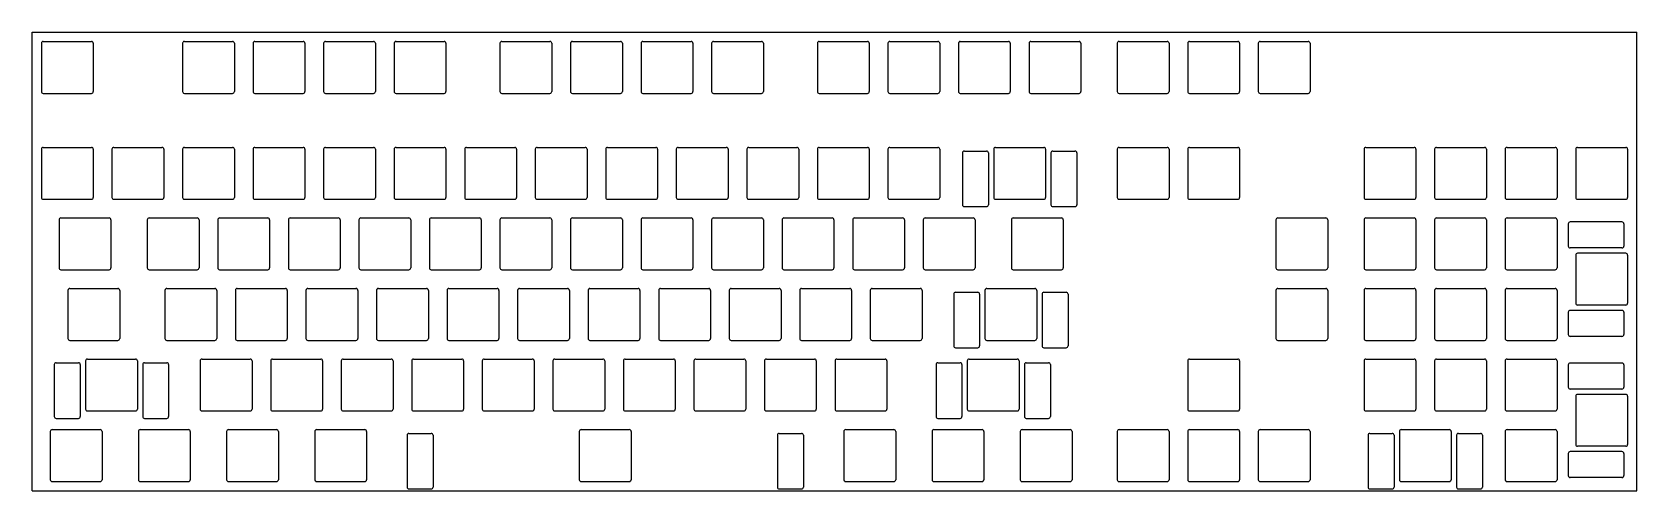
# Model space of a CAD drawing. Header units: millimetres. Extents: x 0 to 433, y -124 to 0.
import ezdxf

# ---------------------------------------------------------------- set-up
doc = ezdxf.new("R2010")
doc.units = ezdxf.units.MM

msp = doc.modelspace()

# ---------------------------------------------------------------- linework, layer by layer
for p, q in [((0, 0), (433.3875, 0)), ((0, -123.825), (0, 0)), ((433.3875, -123.825), (433.3875, 0)), ((2.525, -3.025), (2.525, -16.025)), ((3.025, -2.525), (16.025, -2.525)), ((16.525, -3.025), (16.525, -16.025)), ((40.625, -3.025), (40.625, -16.025)), ((41.125, -2.525), (54.125, -2.525)), ((54.625, -3.025), (54.625, -16.025)), ((59.675, -3.025), (59.675, -16.025)), ((60.175, -2.525), (73.175, -2.525)), ((73.675, -3.025), (73.675, -16.025)), ((78.725, -3.025), (78.725, -16.025)), ((79.225, -2.525), (92.225, -2.525)), ((92.725, -3.025), (92.725, -16.025)), ((97.775, -3.025), (97.775, -16.025)), ((98.275, -2.525), (111.275, -2.525)), ((111.775, -3.025), (111.775, -16.025)), ((126.35, -3.025), (126.35, -16.025)), ((126.85, -2.525), (139.85, -2.525)), ((140.35, -3.025), (140.35, -16.025)), ((145.4, -3.025), (145.4, -16.025)), ((145.9, -2.525), (158.9, -2.525)), ((159.4, -3.025), (159.4, -16.025)), ((164.45, -3.025), (164.45, -16.025)), ((164.95, -2.525), (177.95, -2.525)), ((178.45, -3.025), (178.45, -16.025)), ((183.5, -3.025), (183.5, -16.025)), ((184, -2.525), (197, -2.525)), ((197.5, -3.025), (197.5, -16.025)), ((212.075, -3.025), (212.075, -16.025)), ((212.575, -2.525), (225.575, -2.525)), ((226.075, -3.025), (226.075, -16.025)), ((231.125, -3.025), (231.125, -16.025)), ((231.625, -2.525), (244.625, -2.525)), ((245.125, -3.025), (245.125, -16.025)), ((250.175, -3.025), (250.175, -16.025)), ((250.675, -2.525), (263.675, -2.525)), ((264.175, -3.025), (264.175, -16.025)), ((269.225, -3.025), (269.225, -16.025)), ((269.725, -2.525), (282.725, -2.525)), ((283.225, -3.025), (283.225, -16.025)), ((293.0375, -3.025), (293.0375, -16.025)), ((293.5375, -2.525), (306.5375, -2.525)), ((307.0375, -3.025), (307.0375, -16.025)), ((312.0875, -3.025), (312.0875, -16.025)), ((312.5875, -2.525), (325.5875, -2.525)), ((326.0875, -3.025), (326.0875, -16.025)), ((331.1375, -3.025), (331.1375, -16.025)), ((331.6375, -2.525), (344.6375, -2.525)), ((345.1375, -3.025), (345.1375, -16.025)), ((3.025, -16.525), (16.025, -16.525)), ((41.125, -16.525), (54.125, -16.525)), ((60.175, -16.525), (73.175, -16.525)), ((79.225, -16.525), (92.225, -16.525)), ((98.275, -16.525), (111.275, -16.525)), ((126.85, -16.525), (139.85, -16.525)), ((145.9, -16.525), (158.9, -16.525)), ((164.95, -16.525), (177.95, -16.525)), ((184, -16.525), (197, -16.525)), ((212.575, -16.525), (225.575, -16.525)), ((231.625, -16.525), (244.625, -16.525)), ((250.675, -16.525), (263.675, -16.525)), ((269.725, -16.525), (282.725, -16.525)), ((293.5375, -16.525), (306.5375, -16.525)), ((312.5875, -16.525), (325.5875, -16.525)), ((331.6375, -16.525), (344.6375, -16.525)), ((2.525, -31.6), (2.525, -44.6)), ((3.025, -31.1), (16.025, -31.1)), ((16.525, -31.6), (16.525, -44.6)), ((21.575, -31.6), (21.575, -44.6)), ((22.075, -31.1), (35.075, -31.1)), ((35.575, -31.6), (35.575, -44.6)), ((40.625, -31.6), (40.625, -44.6)), ((41.125, -31.1), (54.125, -31.1)), ((54.625, -31.6), (54.625, -44.6)), ((59.675, -31.6), (59.675, -44.6)), ((60.175, -31.1), (73.175, -31.1)), ((73.675, -31.6), (73.675, -44.6)), ((78.725, -31.6), (78.725, -44.6)), ((79.225, -31.1), (92.225, -31.1)), ((92.725, -31.6), (92.725, -44.6)), ((97.775, -31.6), (97.775, -44.6)), ((98.275, -31.1), (111.275, -31.1)), ((111.775, -31.6), (111.775, -44.6)), ((116.825, -31.6), (116.825, -44.6)), ((117.325, -31.1), (130.325, -31.1)), ((130.825, -31.6), (130.825, -44.6)), ((135.875, -31.6), (135.875, -44.6)), ((136.375, -31.1), (149.375, -31.1)), ((149.875, -31.6), (149.875, -44.6)), ((154.925, -31.6), (154.925, -44.6)), ((155.425, -31.1), (168.425, -31.1)), ((168.925, -31.6), (168.925, -44.6)), ((173.975, -31.6), (173.975, -44.6)), ((174.475, -31.1), (187.475, -31.1)), ((187.975, -31.6), (187.975, -44.6)), ((193.025, -31.6), (193.025, -44.6)), ((193.525, -31.1), (206.525, -31.1)), ((207.025, -31.6), (207.025, -44.6)), ((212.075, -31.6), (212.075, -44.6)), ((212.575, -31.1), (225.575, -31.1)), ((226.075, -31.6), (226.075, -44.6)), ((231.125, -31.6), (231.125, -44.6)), ((231.625, -31.1), (244.625, -31.1)), ((245.125, -31.6), (245.125, -44.6)), ((251.262, -32.6), (251.262, -46.6)), ((251.762, -32.1), (257.762, -32.1)), ((258.262, -32.6), (258.262, -46.6)), ((259.7, -31.6), (259.7, -44.6)), ((260.2, -31.1), (273.2, -31.1)), ((273.7, -31.6), (273.7, -44.6)), ((275.138, -32.6), (275.138, -46.6)), ((275.638, -32.1), (281.638, -32.1)), ((282.138, -32.6), (282.138, -46.6)), ((293.0375, -31.6), (293.0375, -44.6)), ((293.5375, -31.1), (306.5375, -31.1)), ((307.0375, -31.6), (307.0375, -44.6)), ((312.0875, -31.6), (312.0875, -44.6)), ((312.5875, -31.1), (325.5875, -31.1)), ((326.0875, -31.6), (326.0875, -44.6)), ((359.7125, -31.6), (359.7125, -44.6)), ((360.2125, -31.1), (373.2125, -31.1)), ((373.7125, -31.6), (373.7125, -44.6)), ((378.7625, -31.6), (378.7625, -44.6)), ((379.2625, -31.1), (392.2625, -31.1)), ((392.7625, -31.6), (392.7625, -44.6)), ((397.8125, -31.6), (397.8125, -44.6)), ((398.3125, -31.1), (411.3125, -31.1)), ((411.8125, -31.6), (411.8125, -44.6)), ((416.8625, -31.6), (416.8625, -44.6)), ((417.3625, -31.1), (430.3625, -31.1)), ((430.8625, -31.6), (430.8625, -44.6)), ((3.025, -45.1), (16.025, -45.1)), ((22.075, -45.1), (35.075, -45.1)), ((41.125, -45.1), (54.125, -45.1)), ((60.175, -45.1), (73.175, -45.1)), ((79.225, -45.1), (92.225, -45.1)), ((98.275, -45.1), (111.275, -45.1)), ((117.325, -45.1), (130.325, -45.1)), ((136.375, -45.1), (149.375, -45.1)), ((155.425, -45.1), (168.425, -45.1)), ((174.475, -45.1), (187.475, -45.1)), ((193.525, -45.1), (206.525, -45.1)), ((212.575, -45.1), (225.575, -45.1)), ((231.625, -45.1), (244.625, -45.1)), ((251.762, -47.1), (257.762, -47.1)), ((260.2, -45.1), (273.2, -45.1)), ((275.638, -47.1), (281.638, -47.1)), ((293.5375, -45.1), (306.5375, -45.1)), ((312.5875, -45.1), (325.5875, -45.1)), ((360.2125, -45.1), (373.2125, -45.1)), ((379.2625, -45.1), (392.2625, -45.1)), ((398.3125, -45.1), (411.3125, -45.1)), ((417.3625, -45.1), (430.3625, -45.1)), ((7.2875, -50.65), (7.2875, -63.65)), ((7.7875, -50.15), (20.7875, -50.15)), ((21.2875, -50.65), (21.2875, -63.65)), ((31.1, -50.65), (31.1, -63.65)), ((31.6, -50.15), (44.6, -50.15)), ((45.1, -50.65), (45.1, -63.65)), ((50.15, -50.65), (50.15, -63.65)), ((50.65, -50.15), (63.65, -50.15)), ((64.15, -50.65), (64.15, -63.65)), ((69.2, -50.65), (69.2, -63.65)), ((69.7, -50.15), (82.7, -50.15)), ((83.2, -50.65), (83.2, -63.65)), ((88.25, -50.65), (88.25, -63.65)), ((88.75, -50.15), (101.75, -50.15)), ((102.25, -50.65), (102.25, -63.65)), ((107.3, -50.65), (107.3, -63.65)), ((107.8, -50.15), (120.8, -50.15)), ((121.3, -50.65), (121.3, -63.65)), ((126.35, -50.65), (126.35, -63.65)), ((126.85, -50.15), (139.85, -50.15)), ((140.35, -50.65), (140.35, -63.65)), ((145.4, -50.65), (145.4, -63.65)), ((145.9, -50.15), (158.9, -50.15)), ((159.4, -50.65), (159.4, -63.65)), ((164.45, -50.65), (164.45, -63.65)), ((164.95, -50.15), (177.95, -50.15)), ((178.45, -50.65), (178.45, -63.65)), ((183.5, -50.65), (183.5, -63.65)), ((184, -50.15), (197, -50.15)), ((197.5, -50.65), (197.5, -63.65)), ((202.55, -50.65), (202.55, -63.65)), ((203.05, -50.15), (216.05, -50.15)), ((216.55, -50.65), (216.55, -63.65)), ((221.6, -50.65), (221.6, -63.65)), ((222.1, -50.15), (235.1, -50.15)), ((235.6, -50.65), (235.6, -63.65)), ((240.65, -50.65), (240.65, -63.65)), ((241.15, -50.15), (254.15, -50.15)), ((254.65, -50.65), (254.65, -63.65)), ((264.4625, -50.65), (264.4625, -63.65)), ((264.9625, -50.15), (277.9625, -50.15)), ((278.4625, -50.65), (278.4625, -63.65)), ((335.9, -50.65), (335.9, -63.65)), ((336.4, -50.15), (349.4, -50.15)), ((349.9, -50.65), (349.9, -63.65)), ((359.7125, -50.65), (359.7125, -63.65)), ((360.2125, -50.15), (373.2125, -50.15)), ((373.7125, -50.65), (373.7125, -63.65)), ((378.7625, -50.65), (378.7625, -63.65)), ((379.2625, -50.15), (392.2625, -50.15)), ((392.7625, -50.65), (392.7625, -63.65)), ((397.8125, -50.65), (397.8125, -63.65)), ((398.3125, -50.15), (411.3125, -50.15)), ((411.8125, -50.65), (411.8125, -63.65)), ((414.8625, -51.737), (414.8625, -57.737)), ((429.3625, -51.237), (415.3625, -51.237)), ((429.8625, -51.737), (429.8625, -57.737)), ((429.3625, -58.237), (415.3625, -58.237)), ((416.8625, -60.175), (416.8625, -73.175)), ((430.3625, -59.675), (417.3625, -59.675)), ((430.8625, -60.175), (430.8625, -73.175)), ((7.7875, -64.15), (20.7875, -64.15)), ((31.6, -64.15), (44.6, -64.15)), ((50.65, -64.15), (63.65, -64.15)), ((69.7, -64.15), (82.7, -64.15)), ((88.75, -64.15), (101.75, -64.15)), ((107.8, -64.15), (120.8, -64.15)), ((126.85, -64.15), (139.85, -64.15)), ((145.9, -64.15), (158.9, -64.15)), ((164.95, -64.15), (177.95, -64.15)), ((184, -64.15), (197, -64.15)), ((203.05, -64.15), (216.05, -64.15)), ((222.1, -64.15), (235.1, -64.15)), ((241.15, -64.15), (254.15, -64.15)), ((264.9625, -64.15), (277.9625, -64.15)), ((336.4, -64.15), (349.4, -64.15)), ((360.2125, -64.15), (373.2125, -64.15)), ((379.2625, -64.15), (392.2625, -64.15)), ((398.3125, -64.15), (411.3125, -64.15)), ((10.16875, -69.2), (23.16875, -69.2)), ((36.3625, -69.2), (49.3625, -69.2)), ((55.4125, -69.2), (68.4125, -69.2)), ((74.4625, -69.2), (87.4625, -69.2)), ((93.5125, -69.2), (106.5125, -69.2)), ((112.5625, -69.2), (125.5625, -69.2)), ((131.6125, -69.2), (144.6125, -69.2)), ((150.6625, -69.2), (163.6625, -69.2)), ((169.7125, -69.2), (182.7125, -69.2)), ((188.7625, -69.2), (201.7625, -69.2)), ((207.8125, -69.2), (220.8125, -69.2)), ((226.8625, -69.2), (239.8625, -69.2)), ((257.81875, -69.2), (270.81875, -69.2)), ((336.4, -69.2), (349.4, -69.2)), ((360.2125, -69.2), (373.2125, -69.2)), ((379.2625, -69.2), (392.2625, -69.2)), ((398.3125, -69.2), (411.3125, -69.2)), ((9.66875, -69.7), (9.66875, -82.7)), ((23.66875, -69.7), (23.66875, -82.7)), ((35.8625, -69.7), (35.8625, -82.7)), ((49.8625, -69.7), (49.8625, -82.7)), ((54.9125, -69.7), (54.9125, -82.7)), ((68.9125, -69.7), (68.9125, -82.7)), ((73.9625, -69.7), (73.9625, -82.7)), ((87.9625, -69.7), (87.9625, -82.7)), ((93.0125, -69.7), (93.0125, -82.7)), ((107.0125, -69.7), (107.0125, -82.7)), ((112.0625, -69.7), (112.0625, -82.7)), ((126.0625, -69.7), (126.0625, -82.7)), ((131.1125, -69.7), (131.1125, -82.7)), ((145.1125, -69.7), (145.1125, -82.7)), ((150.1625, -69.7), (150.1625, -82.7)), ((164.1625, -69.7), (164.1625, -82.7)), ((169.2125, -69.7), (169.2125, -82.7)), ((183.2125, -69.7), (183.2125, -82.7)), ((188.2625, -69.7), (188.2625, -82.7)), ((202.2625, -69.7), (202.2625, -82.7)), ((207.3125, -69.7), (207.3125, -82.7)), ((221.3125, -69.7), (221.3125, -82.7)), ((226.3625, -69.7), (226.3625, -82.7)), ((240.3625, -69.7), (240.3625, -82.7)), ((248.88075, -70.7), (248.88075, -84.7)), ((249.38075, -70.2), (255.38075, -70.2)), ((255.88075, -70.7), (255.88075, -84.7)), ((257.31875, -69.7), (257.31875, -82.7)), ((271.31875, -69.7), (271.31875, -82.7)), ((272.75675, -70.7), (272.75675, -84.7)), ((273.25675, -70.2), (279.25675, -70.2)), ((279.75675, -70.7), (279.75675, -84.7)), ((335.9, -69.7), (335.9, -82.7)), ((349.9, -69.7), (349.9, -82.7)), ((359.7125, -69.7), (359.7125, -82.7)), ((373.7125, -69.7), (373.7125, -82.7)), ((378.7625, -69.7), (378.7625, -82.7)), ((392.7625, -69.7), (392.7625, -82.7)), ((397.8125, -69.7), (397.8125, -82.7)), ((411.8125, -69.7), (411.8125, -82.7)), ((430.3625, -73.675), (417.3625, -73.675)), ((414.8625, -75.613), (414.8625, -81.613)), ((429.3625, -75.113), (415.3625, -75.113)), ((429.8625, -75.613), (429.8625, -81.613)), ((429.3625, -82.113), (415.3625, -82.113)), ((10.16875, -83.2), (23.16875, -83.2)), ((36.3625, -83.2), (49.3625, -83.2)), ((55.4125, -83.2), (68.4125, -83.2)), ((74.4625, -83.2), (87.4625, -83.2)), ((93.5125, -83.2), (106.5125, -83.2)), ((112.5625, -83.2), (125.5625, -83.2)), ((131.6125, -83.2), (144.6125, -83.2)), ((150.6625, -83.2), (163.6625, -83.2)), ((169.7125, -83.2), (182.7125, -83.2)), ((188.7625, -83.2), (201.7625, -83.2)), ((207.8125, -83.2), (220.8125, -83.2)), ((226.8625, -83.2), (239.8625, -83.2)), ((249.38075, -85.2), (255.38075, -85.2)), ((257.81875, -83.2), (270.81875, -83.2)), ((273.25675, -85.2), (279.25675, -85.2)), ((336.4, -83.2), (349.4, -83.2)), ((360.2125, -83.2), (373.2125, -83.2)), ((379.2625, -83.2), (392.2625, -83.2)), ((398.3125, -83.2), (411.3125, -83.2)), ((5.99325, -89.75), (5.99325, -103.75)), ((6.49325, -89.25), (12.49325, -89.25)), ((12.99325, -89.75), (12.99325, -103.75)), ((14.43125, -88.75), (14.43125, -101.75)), ((14.93125, -88.25), (27.93125, -88.25)), ((28.43125, -88.75), (28.43125, -101.75)), ((29.86925, -89.75), (29.86925, -103.75)), ((30.36925, -89.25), (36.36925, -89.25)), ((36.86925, -89.75), (36.86925, -103.75)), ((45.3875, -88.75), (45.3875, -101.75)), ((45.8875, -88.25), (58.8875, -88.25)), ((59.3875, -88.75), (59.3875, -101.75)), ((64.4375, -88.75), (64.4375, -101.75)), ((64.9375, -88.25), (77.9375, -88.25)), ((78.4375, -88.75), (78.4375, -101.75)), ((83.4875, -88.75), (83.4875, -101.75)), ((83.9875, -88.25), (96.9875, -88.25)), ((97.4875, -88.75), (97.4875, -101.75)), ((102.5375, -88.75), (102.5375, -101.75)), ((103.0375, -88.25), (116.0375, -88.25)), ((116.5375, -88.75), (116.5375, -101.75)), ((121.5875, -88.75), (121.5875, -101.75)), ((122.0875, -88.25), (135.0875, -88.25)), ((135.5875, -88.75), (135.5875, -101.75)), ((140.6375, -88.75), (140.6375, -101.75)), ((141.1375, -88.25), (154.1375, -88.25)), ((154.6375, -88.75), (154.6375, -101.75)), ((159.6875, -88.75), (159.6875, -101.75)), ((160.1875, -88.25), (173.1875, -88.25)), ((173.6875, -88.75), (173.6875, -101.75)), ((178.7375, -88.75), (178.7375, -101.75)), ((179.2375, -88.25), (192.2375, -88.25)), ((192.7375, -88.75), (192.7375, -101.75)), ((197.7875, -88.75), (197.7875, -101.75)), ((198.2875, -88.25), (211.2875, -88.25)), ((211.7875, -88.75), (211.7875, -101.75)), ((216.8375, -88.75), (216.8375, -101.75)), ((217.3375, -88.25), (230.3375, -88.25)), ((230.8375, -88.75), (230.8375, -101.75)), ((244.11825, -89.75), (244.11825, -103.75)), ((244.61825, -89.25), (250.61825, -89.25)), ((251.11825, -89.75), (251.11825, -103.75)), ((252.55625, -88.75), (252.55625, -101.75)), ((253.05625, -88.25), (266.05625, -88.25)), ((266.55625, -88.75), (266.55625, -101.75)), ((267.99425, -89.75), (267.99425, -103.75)), ((268.49425, -89.25), (274.49425, -89.25)), ((274.99425, -89.75), (274.99425, -103.75)), ((312.0875, -88.75), (312.0875, -101.75)), ((312.5875, -88.25), (325.5875, -88.25)), ((326.0875, -88.75), (326.0875, -101.75)), ((359.7125, -88.75), (359.7125, -101.75)), ((360.2125, -88.25), (373.2125, -88.25)), ((373.7125, -88.75), (373.7125, -101.75)), ((378.7625, -88.75), (378.7625, -101.75)), ((379.2625, -88.25), (392.2625, -88.25)), ((392.7625, -88.75), (392.7625, -101.75)), ((397.8125, -88.75), (397.8125, -101.75)), ((398.3125, -88.25), (411.3125, -88.25)), ((411.8125, -88.75), (411.8125, -101.75)), ((414.8625, -89.837), (414.8625, -95.837)), ((429.3625, -89.337), (415.3625, -89.337)), ((429.8625, -89.837), (429.8625, -95.837)), ((429.3625, -96.337), (415.3625, -96.337)), ((416.8625, -98.275), (416.8625, -111.275)), ((430.3625, -97.775), (417.3625, -97.775)), ((430.8625, -98.275), (430.8625, -111.275)), ((14.93125, -102.25), (27.93125, -102.25)), ((45.8875, -102.25), (58.8875, -102.25)), ((64.9375, -102.25), (77.9375, -102.25)), ((83.9875, -102.25), (96.9875, -102.25)), ((103.0375, -102.25), (116.0375, -102.25)), ((122.0875, -102.25), (135.0875, -102.25)), ((141.1375, -102.25), (154.1375, -102.25)), ((160.1875, -102.25), (173.1875, -102.25)), ((179.2375, -102.25), (192.2375, -102.25)), ((198.2875, -102.25), (211.2875, -102.25)), ((217.3375, -102.25), (230.3375, -102.25)), ((253.05625, -102.25), (266.05625, -102.25)), ((312.5875, -102.25), (325.5875, -102.25)), ((360.2125, -102.25), (373.2125, -102.25)), ((379.2625, -102.25), (392.2625, -102.25)), ((398.3125, -102.25), (411.3125, -102.25)), ((4.90625, -107.8), (4.90625, -120.8)), ((5.40625, -107.3), (18.40625, -107.3)), ((6.49325, -104.25), (12.49325, -104.25)), ((18.90625, -107.8), (18.90625, -120.8)), ((28.71875, -107.8), (28.71875, -120.8)), ((29.21875, -107.3), (42.21875, -107.3)), ((30.36925, -104.25), (36.36925, -104.25)), ((42.71875, -107.8), (42.71875, -120.8)), ((52.53125, -107.8), (52.53125, -120.8)), ((53.03125, -107.3), (66.03125, -107.3)), ((66.53125, -107.8), (66.53125, -120.8)), ((76.34375, -107.8), (76.34375, -120.8)), ((76.84375, -107.3), (89.84375, -107.3)), ((90.34375, -107.8), (90.34375, -120.8)), ((101.78125, -108.3), (107.78125, -108.3)), ((147.78125, -107.8), (147.78125, -120.8)), ((148.28125, -107.3), (161.28125, -107.3)), ((161.78125, -107.8), (161.78125, -120.8)), ((201.78125, -108.3), (207.78125, -108.3)), ((219.21875, -107.8), (219.21875, -120.8)), ((219.71875, -107.3), (232.71875, -107.3)), ((233.21875, -107.8), (233.21875, -120.8)), ((243.03125, -107.8), (243.03125, -120.8)), ((243.53125, -107.3), (256.53125, -107.3)), ((244.61825, -104.25), (250.61825, -104.25)), ((257.03125, -107.8), (257.03125, -120.8)), ((266.84375, -107.8), (266.84375, -120.8)), ((267.34375, -107.3), (280.34375, -107.3)), ((268.49425, -104.25), (274.49425, -104.25)), ((280.84375, -107.8), (280.84375, -120.8)), ((293.0375, -107.8), (293.0375, -120.8)), ((293.5375, -107.3), (306.5375, -107.3)), ((307.0375, -107.8), (307.0375, -120.8)), ((312.0875, -107.8), (312.0875, -120.8)), ((312.5875, -107.3), (325.5875, -107.3)), ((326.0875, -107.8), (326.0875, -120.8)), ((331.1375, -107.8), (331.1375, -120.8)), ((331.6375, -107.3), (344.6375, -107.3)), ((345.1375, -107.8), (345.1375, -120.8)), ((361.2995, -108.3), (367.2995, -108.3)), ((369.2375, -107.8), (369.2375, -120.8)), ((369.7375, -107.3), (382.7375, -107.3)), ((383.2375, -107.8), (383.2375, -120.8)), ((385.1755, -108.3), (391.1755, -108.3)), ((397.8125, -107.8), (397.8125, -120.8)), ((398.3125, -107.3), (411.3125, -107.3)), ((411.8125, -107.8), (411.8125, -120.8)), ((101.28125, -108.8), (101.28125, -122.8)), ((108.28125, -108.8), (108.28125, -122.8)), ((201.28125, -108.8), (201.28125, -122.8)), ((208.28125, -108.8), (208.28125, -122.8)), ((360.7995, -108.8), (360.7995, -122.8)), ((367.7995, -108.8), (367.7995, -122.8)), ((384.6755, -108.8), (384.6755, -122.8)), ((391.6755, -108.8), (391.6755, -122.8)), ((430.3625, -111.775), (417.3625, -111.775)), ((414.8625, -113.713), (414.8625, -119.713)), ((429.3625, -113.213), (415.3625, -113.213)), ((429.8625, -113.713), (429.8625, -119.713)), ((5.40625, -121.3), (18.40625, -121.3)), ((29.21875, -121.3), (42.21875, -121.3)), ((53.03125, -121.3), (66.03125, -121.3)), ((76.84375, -121.3), (89.84375, -121.3)), ((148.28125, -121.3), (161.28125, -121.3)), ((219.71875, -121.3), (232.71875, -121.3)), ((243.53125, -121.3), (256.53125, -121.3)), ((267.34375, -121.3), (280.34375, -121.3)), ((293.5375, -121.3), (306.5375, -121.3)), ((312.5875, -121.3), (325.5875, -121.3)), ((331.6375, -121.3), (344.6375, -121.3)), ((369.7375, -121.3), (382.7375, -121.3)), ((398.3125, -121.3), (411.3125, -121.3)), ((429.3625, -120.213), (415.3625, -120.213)), ((0, -123.825), (433.3875, -123.825)), ((101.78125, -123.3), (107.78125, -123.3)), ((201.78125, -123.3), (207.78125, -123.3)), ((361.2995, -123.3), (367.2995, -123.3)), ((385.1755, -123.3), (391.1755, -123.3))]:
    msp.add_line(p, q)
for centre, start, end in [((3.025, -3.025), 90, 180), ((16.025, -3.025), 0, 90), ((41.125, -3.025), 90, 180), ((54.125, -3.025), 0, 90), ((60.175, -3.025), 90, 180), ((73.175, -3.025), 0, 90), ((79.225, -3.025), 90, 180), ((92.225, -3.025), 0, 90), ((98.275, -3.025), 90, 180), ((111.275, -3.025), 0, 90), ((126.85, -3.025), 90, 180), ((139.85, -3.025), 0, 90), ((145.9, -3.025), 90, 180), ((158.9, -3.025), 0, 90), ((164.95, -3.025), 90, 180), ((177.95, -3.025), 0, 90), ((184, -3.025), 90, 180), ((197, -3.025), 0, 90), ((212.575, -3.025), 90, 180), ((225.575, -3.025), 0, 90), ((231.625, -3.025), 90, 180), ((244.625, -3.025), 0, 90), ((250.675, -3.025), 90, 180), ((263.675, -3.025), 0, 90), ((269.725, -3.025), 90, 180), ((282.725, -3.025), 0, 90), ((293.5375, -3.025), 90, 180), ((306.5375, -3.025), 0, 90), ((312.5875, -3.025), 90, 180), ((325.5875, -3.025), 0, 90), ((331.6375, -3.025), 90, 180), ((344.6375, -3.025), 0, 90), ((3.025, -16.025), 180, 270), ((16.025, -16.025), 270, 0), ((41.125, -16.025), 180, 270), ((54.125, -16.025), 270, 0), ((60.175, -16.025), 180, 270), ((73.175, -16.025), 270, 0), ((79.225, -16.025), 180, 270), ((92.225, -16.025), 270, 0), ((98.275, -16.025), 180, 270), ((111.275, -16.025), 270, 0), ((126.85, -16.025), 180, 270), ((139.85, -16.025), 270, 0), ((145.9, -16.025), 180, 270), ((158.9, -16.025), 270, 0), ((164.95, -16.025), 180, 270), ((177.95, -16.025), 270, 0), ((184, -16.025), 180, 270), ((197, -16.025), 270, 0), ((212.575, -16.025), 180, 270), ((225.575, -16.025), 270, 0), ((231.625, -16.025), 180, 270), ((244.625, -16.025), 270, 0), ((250.675, -16.025), 180, 270), ((263.675, -16.025), 270, 0), ((269.725, -16.025), 180, 270), ((282.725, -16.025), 270, 0), ((293.5375, -16.025), 180, 270), ((306.5375, -16.025), 270, 0), ((312.5875, -16.025), 180, 270), ((325.5875, -16.025), 270, 0), ((331.6375, -16.025), 180, 270), ((344.6375, -16.025), 270, 0), ((3.025, -31.6), 90, 180), ((16.025, -31.6), 0, 90), ((22.075, -31.6), 90, 180), ((35.075, -31.6), 0, 90), ((41.125, -31.6), 90, 180), ((54.125, -31.6), 0, 90), ((60.175, -31.6), 90, 180), ((73.175, -31.6), 0, 90), ((79.225, -31.6), 90, 180), ((92.225, -31.6), 0, 90), ((98.275, -31.6), 90, 180), ((111.275, -31.6), 0, 90), ((117.325, -31.6), 90, 180), ((130.325, -31.6), 0, 90), ((136.375, -31.6), 90, 180), ((149.375, -31.6), 0, 90), ((155.425, -31.6), 90, 180), ((168.425, -31.6), 0, 90), ((174.475, -31.6), 90, 180), ((187.475, -31.6), 0, 90), ((193.525, -31.6), 90, 180), ((206.525, -31.6), 0, 90), ((212.575, -31.6), 90, 180), ((225.575, -31.6), 0, 90), ((231.625, -31.6), 90, 180), ((244.625, -31.6), 0, 90), ((251.762, -32.6), 90, 180), ((257.762, -32.6), 0, 90), ((260.2, -31.6), 90, 180), ((273.2, -31.6), 0, 90), ((275.638, -32.6), 90, 180), ((281.638, -32.6), 0, 90), ((293.5375, -31.6), 90, 180), ((306.5375, -31.6), 0, 90), ((312.5875, -31.6), 90, 180), ((325.5875, -31.6), 0, 90), ((360.2125, -31.6), 90, 180), ((373.2125, -31.6), 0, 90), ((379.2625, -31.6), 90, 180), ((392.2625, -31.6), 0, 90), ((398.3125, -31.6), 90, 180), ((411.3125, -31.6), 0, 90), ((417.3625, -31.6), 90, 180), ((430.3625, -31.6), 0, 90), ((3.025, -44.6), 180, 270), ((16.025, -44.6), 270, 0), ((22.075, -44.6), 180, 270), ((35.075, -44.6), 270, 0), ((41.125, -44.6), 180, 270), ((54.125, -44.6), 270, 0), ((60.175, -44.6), 180, 270), ((73.175, -44.6), 270, 0), ((79.225, -44.6), 180, 270), ((92.225, -44.6), 270, 0), ((98.275, -44.6), 180, 270), ((111.275, -44.6), 270, 0), ((117.325, -44.6), 180, 270), ((130.325, -44.6), 270, 0), ((136.375, -44.6), 180, 270), ((149.375, -44.6), 270, 0), ((155.425, -44.6), 180, 270), ((168.425, -44.6), 270, 0), ((174.475, -44.6), 180, 270), ((187.475, -44.6), 270, 0), ((193.525, -44.6), 180, 270), ((206.525, -44.6), 270, 0), ((212.575, -44.6), 180, 270), ((225.575, -44.6), 270, 0), ((231.625, -44.6), 180, 270), ((244.625, -44.6), 270, 0), ((251.762, -46.6), 180, 270), ((257.762, -46.6), 270, 0), ((260.2, -44.6), 180, 270), ((273.2, -44.6), 270, 0), ((275.638, -46.6), 180, 270), ((281.638, -46.6), 270, 0), ((293.5375, -44.6), 180, 270), ((306.5375, -44.6), 270, 0), ((312.5875, -44.6), 180, 270), ((325.5875, -44.6), 270, 0), ((360.2125, -44.6), 180, 270), ((373.2125, -44.6), 270, 0), ((379.2625, -44.6), 180, 270), ((392.2625, -44.6), 270, 0), ((398.3125, -44.6), 180, 270), ((411.3125, -44.6), 270, 0), ((417.3625, -44.6), 180, 270), ((430.3625, -44.6), 270, 0), ((7.7875, -50.65), 90, 180), ((20.7875, -50.65), 0, 90), ((31.6, -50.65), 90, 180), ((44.6, -50.65), 0, 90), ((50.65, -50.65), 90, 180), ((63.65, -50.65), 0, 90), ((69.7, -50.65), 90, 180), ((82.7, -50.65), 0, 90), ((88.75, -50.65), 90, 180), ((101.75, -50.65), 0, 90), ((107.8, -50.65), 90, 180), ((120.8, -50.65), 0, 90), ((126.85, -50.65), 90, 180), ((139.85, -50.65), 0, 90), ((145.9, -50.65), 90, 180), ((158.9, -50.65), 0, 90), ((164.95, -50.65), 90, 180), ((177.95, -50.65), 0, 90), ((184, -50.65), 90, 180), ((197, -50.65), 0, 90), ((203.05, -50.65), 90, 180), ((216.05, -50.65), 0, 90), ((222.1, -50.65), 90, 180), ((235.1, -50.65), 0, 90), ((241.15, -50.65), 90, 180), ((254.15, -50.65), 0, 90), ((264.9625, -50.65), 90, 180), ((277.9625, -50.65), 0, 90), ((336.4, -50.65), 90, 180), ((349.4, -50.65), 0, 90), ((360.2125, -50.65), 90, 180), ((373.2125, -50.65), 0, 90), ((379.2625, -50.65), 90, 180), ((392.2625, -50.65), 0, 90), ((398.3125, -50.65), 90, 180), ((411.3125, -50.65), 0, 90), ((415.3625, -51.737), 90, 180), ((429.3625, -51.737), 0, 90), ((415.3625, -57.737), 180, 270), ((417.3625, -60.175), 90, 180), ((429.3625, -57.737), 270, 0), ((430.3625, -60.175), 0, 90), ((7.7875, -63.65), 180, 270), ((20.7875, -63.65), 270, 0), ((31.6, -63.65), 180, 270), ((44.6, -63.65), 270, 0), ((50.65, -63.65), 180, 270), ((63.65, -63.65), 270, 0), ((69.7, -63.65), 180, 270), ((82.7, -63.65), 270, 0), ((88.75, -63.65), 180, 270), ((101.75, -63.65), 270, 0), ((107.8, -63.65), 180, 270), ((120.8, -63.65), 270, 0), ((126.85, -63.65), 180, 270), ((139.85, -63.65), 270, 0), ((145.9, -63.65), 180, 270), ((158.9, -63.65), 270, 0), ((164.95, -63.65), 180, 270), ((177.95, -63.65), 270, 0), ((184, -63.65), 180, 270), ((197, -63.65), 270, 0), ((203.05, -63.65), 180, 270), ((216.05, -63.65), 270, 0), ((222.1, -63.65), 180, 270), ((235.1, -63.65), 270, 0), ((241.15, -63.65), 180, 270), ((254.15, -63.65), 270, 0), ((264.9625, -63.65), 180, 270), ((277.9625, -63.65), 270, 0), ((336.4, -63.65), 180, 270), ((349.4, -63.65), 270, 0), ((360.2125, -63.65), 180, 270), ((373.2125, -63.65), 270, 0), ((379.2625, -63.65), 180, 270), ((392.2625, -63.65), 270, 0), ((398.3125, -63.65), 180, 270), ((411.3125, -63.65), 270, 0), ((10.16875, -69.7), 90, 180), ((23.16875, -69.7), 0, 90), ((36.3625, -69.7), 90, 180), ((49.3625, -69.7), 0, 90), ((55.4125, -69.7), 90, 180), ((68.4125, -69.7), 0, 90), ((74.4625, -69.7), 90, 180), ((87.4625, -69.7), 0, 90), ((93.5125, -69.7), 90, 180), ((106.5125, -69.7), 0, 90), ((112.5625, -69.7), 90, 180), ((125.5625, -69.7), 0, 90), ((131.6125, -69.7), 90, 180), ((144.6125, -69.7), 0, 90), ((150.6625, -69.7), 90, 180), ((163.6625, -69.7), 0, 90), ((169.7125, -69.7), 90, 180), ((182.7125, -69.7), 0, 90), ((188.7625, -69.7), 90, 180), ((201.7625, -69.7), 0, 90), ((207.8125, -69.7), 90, 180), ((220.8125, -69.7), 0, 90), ((226.8625, -69.7), 90, 180), ((239.8625, -69.7), 0, 90), ((257.81875, -69.7), 90, 180), ((270.81875, -69.7), 0, 90), ((336.4, -69.7), 90, 180), ((349.4, -69.7), 0, 90), ((360.2125, -69.7), 90, 180), ((373.2125, -69.7), 0, 90), ((379.2625, -69.7), 90, 180), ((392.2625, -69.7), 0, 90), ((398.3125, -69.7), 90, 180), ((411.3125, -69.7), 0, 90), ((249.38075, -70.7), 90, 180), ((255.38075, -70.7), 0, 90), ((273.25675, -70.7), 90, 180), ((279.25675, -70.7), 0, 90), ((417.3625, -73.175), 180, 270), ((430.3625, -73.175), 270, 0), ((415.3625, -75.613), 90, 180), ((429.3625, -75.613), 0, 90), ((415.3625, -81.613), 180, 270), ((429.3625, -81.613), 270, 0), ((10.16875, -82.7), 180, 270), ((23.16875, -82.7), 270, 0), ((36.3625, -82.7), 180, 270), ((49.3625, -82.7), 270, 0), ((55.4125, -82.7), 180, 270), ((68.4125, -82.7), 270, 0), ((74.4625, -82.7), 180, 270), ((87.4625, -82.7), 270, 0), ((93.5125, -82.7), 180, 270), ((106.5125, -82.7), 270, 0), ((112.5625, -82.7), 180, 270), ((125.5625, -82.7), 270, 0), ((131.6125, -82.7), 180, 270), ((144.6125, -82.7), 270, 0), ((150.6625, -82.7), 180, 270), ((163.6625, -82.7), 270, 0), ((169.7125, -82.7), 180, 270), ((182.7125, -82.7), 270, 0), ((188.7625, -82.7), 180, 270), ((201.7625, -82.7), 270, 0), ((207.8125, -82.7), 180, 270), ((220.8125, -82.7), 270, 0), ((226.8625, -82.7), 180, 270), ((239.8625, -82.7), 270, 0), ((249.38075, -84.7), 180, 270), ((255.38075, -84.7), 270, 0), ((257.81875, -82.7), 180, 270), ((270.81875, -82.7), 270, 0), ((273.25675, -84.7), 180, 270), ((279.25675, -84.7), 270, 0), ((336.4, -82.7), 180, 270), ((349.4, -82.7), 270, 0), ((360.2125, -82.7), 180, 270), ((373.2125, -82.7), 270, 0), ((379.2625, -82.7), 180, 270), ((392.2625, -82.7), 270, 0), ((398.3125, -82.7), 180, 270), ((411.3125, -82.7), 270, 0), ((6.49325, -89.75), 90, 180), ((12.49325, -89.75), 0, 90), ((14.93125, -88.75), 90, 180), ((27.93125, -88.75), 0, 90), ((30.36925, -89.75), 90, 180), ((36.36925, -89.75), 0, 90), ((45.8875, -88.75), 90, 180), ((58.8875, -88.75), 0, 90), ((64.9375, -88.75), 90, 180), ((77.9375, -88.75), 0, 90), ((83.9875, -88.75), 90, 180), ((96.9875, -88.75), 0, 90), ((103.0375, -88.75), 90, 180), ((116.0375, -88.75), 0, 90), ((122.0875, -88.75), 90, 180), ((135.0875, -88.75), 0, 90), ((141.1375, -88.75), 90, 180), ((154.1375, -88.75), 0, 90), ((160.1875, -88.75), 90, 180), ((173.1875, -88.75), 0, 90), ((179.2375, -88.75), 90, 180), ((192.2375, -88.75), 0, 90), ((198.2875, -88.75), 90, 180), ((211.2875, -88.75), 0, 90), ((217.3375, -88.75), 90, 180), ((230.3375, -88.75), 0, 90), ((244.61825, -89.75), 90, 180), ((250.61825, -89.75), 0, 90), ((253.05625, -88.75), 90, 180), ((266.05625, -88.75), 0, 90), ((268.49425, -89.75), 90, 180), ((274.49425, -89.75), 0, 90), ((312.5875, -88.75), 90, 180), ((325.5875, -88.75), 0, 90), ((360.2125, -88.75), 90, 180), ((373.2125, -88.75), 0, 90), ((379.2625, -88.75), 90, 180), ((392.2625, -88.75), 0, 90), ((398.3125, -88.75), 90, 180), ((411.3125, -88.75), 0, 90), ((415.3625, -89.837), 90, 180), ((429.3625, -89.837), 0, 90), ((415.3625, -95.837), 180, 270), ((417.3625, -98.275), 90, 180), ((429.3625, -95.837), 270, 0), ((430.3625, -98.275), 0, 90), ((6.49325, -103.75), 180, 270), ((12.49325, -103.75), 270, 0), ((14.93125, -101.75), 180, 270), ((27.93125, -101.75), 270, 0), ((30.36925, -103.75), 180, 270), ((36.36925, -103.75), 270, 0), ((45.8875, -101.75), 180, 270), ((58.8875, -101.75), 270, 0), ((64.9375, -101.75), 180, 270), ((77.9375, -101.75), 270, 0), ((83.9875, -101.75), 180, 270), ((96.9875, -101.75), 270, 0), ((103.0375, -101.75), 180, 270), ((116.0375, -101.75), 270, 0), ((122.0875, -101.75), 180, 270), ((135.0875, -101.75), 270, 0), ((141.1375, -101.75), 180, 270), ((154.1375, -101.75), 270, 0), ((160.1875, -101.75), 180, 270), ((173.1875, -101.75), 270, 0), ((179.2375, -101.75), 180, 270), ((192.2375, -101.75), 270, 0), ((198.2875, -101.75), 180, 270), ((211.2875, -101.75), 270, 0), ((217.3375, -101.75), 180, 270), ((230.3375, -101.75), 270, 0), ((244.61825, -103.75), 180, 270), ((250.61825, -103.75), 270, 0), ((253.05625, -101.75), 180, 270), ((266.05625, -101.75), 270, 0), ((268.49425, -103.75), 180, 270), ((274.49425, -103.75), 270, 0), ((312.5875, -101.75), 180, 270), ((325.5875, -101.75), 270, 0), ((360.2125, -101.75), 180, 270), ((373.2125, -101.75), 270, 0), ((379.2625, -101.75), 180, 270), ((392.2625, -101.75), 270, 0), ((398.3125, -101.75), 180, 270), ((411.3125, -101.75), 270, 0), ((5.40625, -107.8), 90, 180), ((18.40625, -107.8), 0, 90), ((29.21875, -107.8), 90, 180), ((42.21875, -107.8), 0, 90), ((53.03125, -107.8), 90, 180), ((66.03125, -107.8), 0, 90), ((76.84375, -107.8), 90, 180), ((89.84375, -107.8), 0, 90), ((101.78125, -108.8), 90, 180), ((107.78125, -108.8), 0, 90), ((148.28125, -107.8), 90, 180), ((161.28125, -107.8), 0, 90), ((201.78125, -108.8), 90, 180), ((207.78125, -108.8), 0, 90), ((219.71875, -107.8), 90, 180), ((232.71875, -107.8), 0, 90), ((243.53125, -107.8), 90, 180), ((256.53125, -107.8), 0, 90), ((267.34375, -107.8), 90, 180), ((280.34375, -107.8), 0, 90), ((293.5375, -107.8), 90, 180), ((306.5375, -107.8), 0, 90), ((312.5875, -107.8), 90, 180), ((325.5875, -107.8), 0, 90), ((331.6375, -107.8), 90, 180), ((344.6375, -107.8), 0, 90), ((361.2995, -108.8), 90, 180), ((367.2995, -108.8), 0, 90), ((369.7375, -107.8), 90, 180), ((382.7375, -107.8), 0, 90), ((385.1755, -108.8), 90, 180), ((391.1755, -108.8), 0, 90), ((398.3125, -107.8), 90, 180), ((411.3125, -107.8), 0, 90), ((417.3625, -111.275), 180, 270), ((430.3625, -111.275), 270, 0), ((415.3625, -113.713), 90, 180), ((429.3625, -113.713), 0, 90), ((5.40625, -120.8), 180, 270), ((18.40625, -120.8), 270, 0), ((29.21875, -120.8), 180, 270), ((42.21875, -120.8), 270, 0), ((53.03125, -120.8), 180, 270), ((66.03125, -120.8), 270, 0), ((76.84375, -120.8), 180, 270), ((89.84375, -120.8), 270, 0), ((148.28125, -120.8), 180, 270), ((161.28125, -120.8), 270, 0), ((219.71875, -120.8), 180, 270), ((232.71875, -120.8), 270, 0), ((243.53125, -120.8), 180, 270), ((256.53125, -120.8), 270, 0), ((267.34375, -120.8), 180, 270), ((280.34375, -120.8), 270, 0), ((293.5375, -120.8), 180, 270), ((306.5375, -120.8), 270, 0), ((312.5875, -120.8), 180, 270), ((325.5875, -120.8), 270, 0), ((331.6375, -120.8), 180, 270), ((344.6375, -120.8), 270, 0), ((369.7375, -120.8), 180, 270), ((382.7375, -120.8), 270, 0), ((398.3125, -120.8), 180, 270), ((411.3125, -120.8), 270, 0), ((415.3625, -119.713), 180, 270), ((429.3625, -119.713), 270, 0), ((101.78125, -122.8), 180, 270), ((107.78125, -122.8), 270, 0), ((201.78125, -122.8), 180, 270), ((207.78125, -122.8), 270, 0), ((361.2995, -122.8), 180, 270), ((367.2995, -122.8), 270, 0), ((385.1755, -122.8), 180, 270), ((391.1755, -122.8), 270, 0)]:
    msp.add_arc(centre, 0.5, start, end)

doc.saveas('drawing.dxf')
